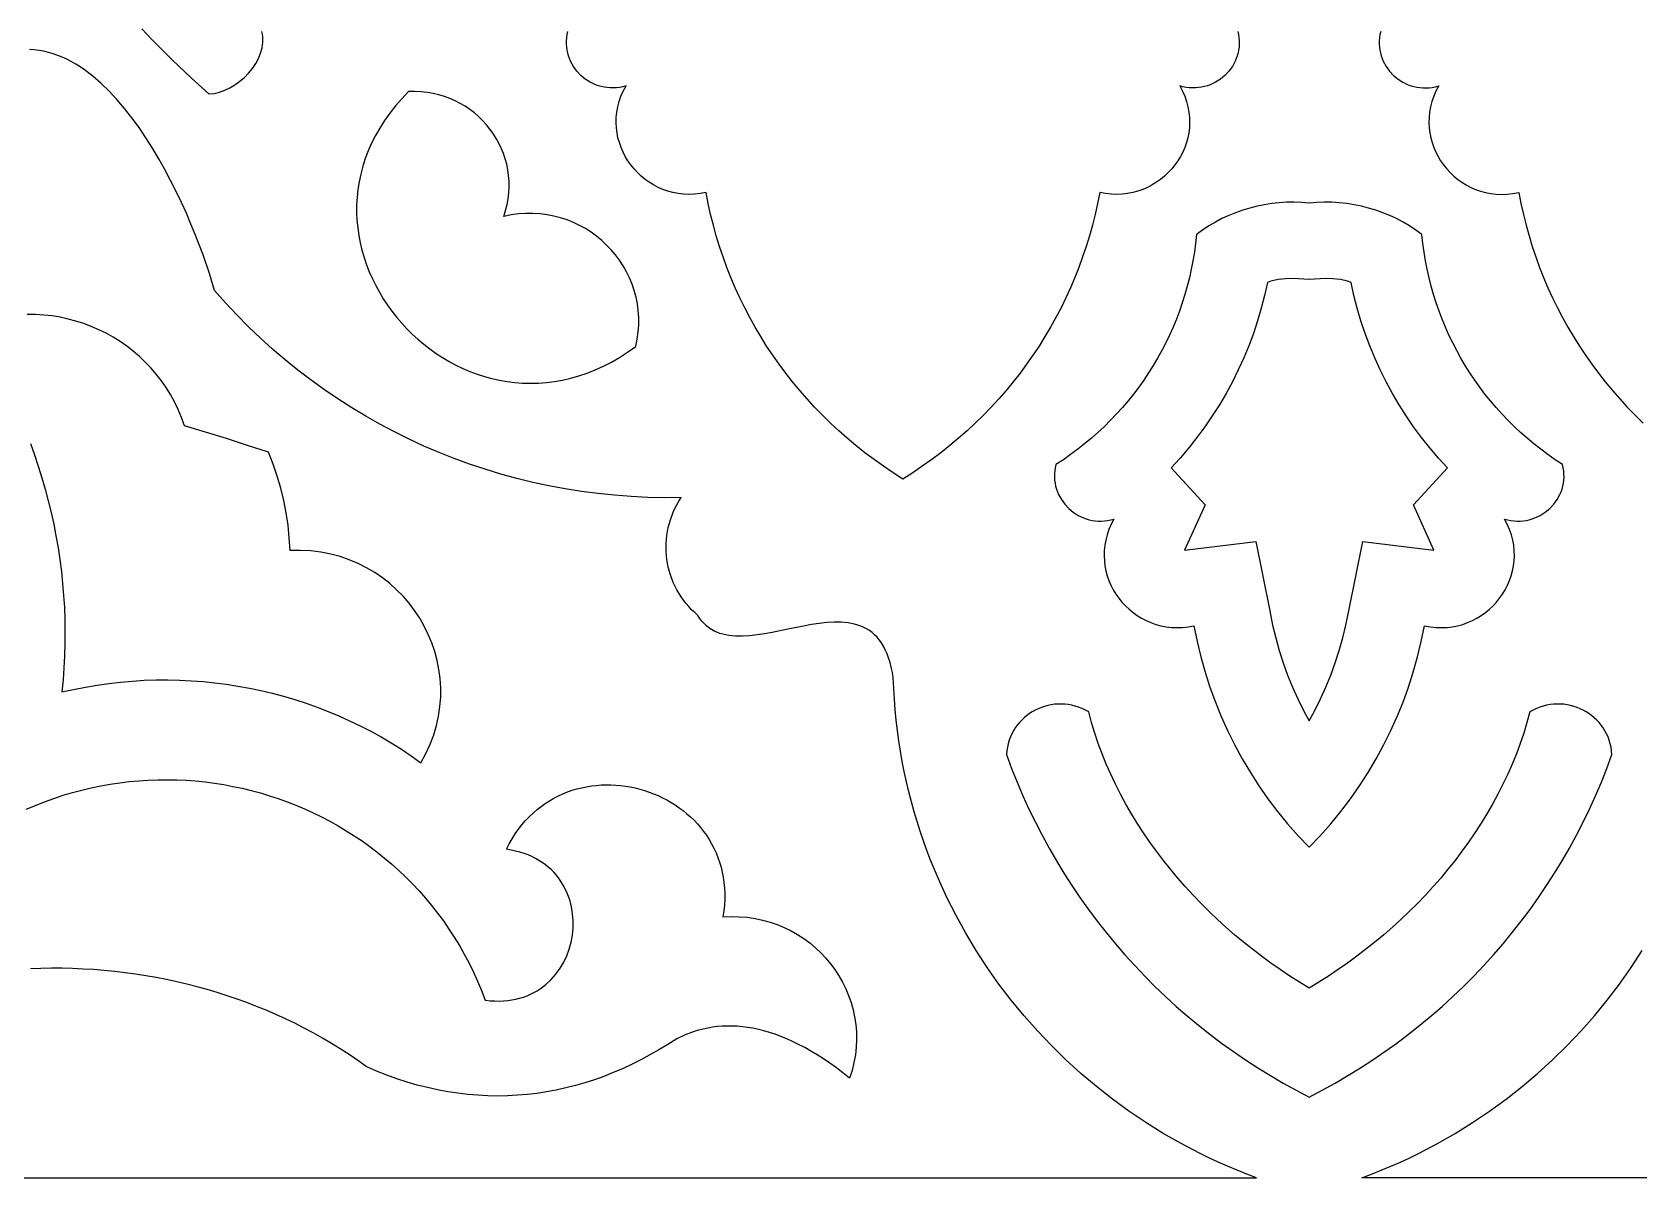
# Model space of a CAD drawing. Extents: x 50 to 3710, y -977 to -877.
# Drawn here: x 2575.2 to 2638.6, y -977.1 to -931.9 of the extents above; entities that cross this region are included whole.
import ezdxf

# ---------------------------------------------------------------- set-up
doc = ezdxf.new("R2010")
doc.units = 0
doc.layers.add('LAYER_1', color=18, linetype='CONTINUOUS')

msp = doc.modelspace()

# ---------------------------------------------------------------- linework, layer by layer
at = {"layer": 'LAYER_1'}
for points in [[(2579.543, -931.77), (2579.943, -932.195), (2580.343, -932.606), (2580.739, -933), (2581.499, -933.724), (2582.185, -934.341), (2582.393, -934.319), (2582.602, -934.27), (2582.811, -934.196), (2583.016, -934.099), (2583.216, -933.981), (2583.407, -933.844), (2583.587, -933.69), (2583.753, -933.521), (2583.903, -933.34), (2584.033, -933.147), (2584.143, -932.946), (2584.228, -932.738), (2584.287, -932.525), (2584.305, -932.417), (2584.316, -932.309), (2584.319, -932.2), (2584.313, -932.092), (2584.299, -931.984), (2584.276, -931.876)], [(2622.743, -931.876), (2622.771, -932.002), (2622.79, -932.127), (2622.8, -932.251), (2622.8, -932.373), (2622.793, -932.493), (2622.777, -932.611), (2622.754, -932.726), (2622.723, -932.839), (2622.685, -932.949), (2622.639, -933.055), (2622.529, -933.257), (2622.394, -933.443), (2622.237, -933.61), (2622.06, -933.757), (2621.865, -933.881), (2621.655, -933.98), (2621.545, -934.019), (2621.432, -934.052), (2621.317, -934.077), (2621.199, -934.094), (2621.078, -934.104), (2620.956, -934.106), (2620.833, -934.099), (2620.708, -934.084), (2620.582, -934.06), (2620.455, -934.026), (2620.563, -934.23), (2620.653, -934.436), (2620.725, -934.643), (2620.779, -934.851), (2620.817, -935.058), (2620.838, -935.265), (2620.844, -935.47), (2620.834, -935.673), (2620.809, -935.873), (2620.771, -936.07), (2620.718, -936.263), (2620.652, -936.451), (2620.573, -936.634), (2620.481, -936.811), (2620.378, -936.981), (2620.264, -937.144), (2620.139, -937.299), (2620.003, -937.445), (2619.858, -937.582), (2619.703, -937.71), (2619.54, -937.826), (2619.368, -937.932), (2619.188, -938.026), (2619.001, -938.107), (2618.807, -938.175), (2618.607, -938.229), (2618.401, -938.269), (2618.189, -938.294), (2617.973, -938.303), (2617.753, -938.296), (2617.528, -938.271), (2617.301, -938.229), (2617.216, -938.662), (2617.12, -939.091), (2617.013, -939.517), (2616.896, -939.939), (2616.768, -940.357), (2616.629, -940.771), (2616.479, -941.18), (2616.319, -941.585), (2616.149, -941.986), (2615.968, -942.382), (2615.777, -942.772), (2615.576, -943.158), (2615.365, -943.538), (2615.143, -943.913), (2614.912, -944.282), (2614.671, -944.646), (2614.42, -945.003), (2614.16, -945.354), (2613.89, -945.699), (2613.61, -946.037), (2613.321, -946.369), (2613.023, -946.694), (2612.715, -947.012), (2612.398, -947.322), (2612.072, -947.625), (2611.737, -947.921), (2611.394, -948.209), (2611.041, -948.489), (2610.679, -948.761), (2610.309, -949.025), (2609.93, -949.28), (2609.542, -949.527), (2609.155, -949.28), (2608.776, -949.025), (2608.406, -948.761), (2608.044, -948.489), (2607.691, -948.209), (2607.347, -947.921), (2607.012, -947.625), (2606.687, -947.322), (2606.37, -947.012), (2606.062, -946.694), (2605.764, -946.369), (2605.475, -946.037), (2605.195, -945.699), (2604.925, -945.354), (2604.665, -945.003), (2604.414, -944.646), (2604.173, -944.282), (2603.942, -943.913), (2603.72, -943.538), (2603.509, -943.158), (2603.308, -942.772), (2603.117, -942.382), (2602.936, -941.986), (2602.766, -941.585), (2602.606, -941.18), (2602.456, -940.771), (2602.317, -940.357), (2602.189, -939.939), (2602.072, -939.517), (2601.965, -939.091), (2601.869, -938.662), (2601.784, -938.229), (2601.557, -938.271), (2601.332, -938.296), (2601.112, -938.303), (2600.895, -938.294), (2600.684, -938.269), (2600.478, -938.229), (2600.278, -938.175), (2600.084, -938.107), (2599.897, -938.026), (2599.717, -937.932), (2599.545, -937.826), (2599.382, -937.71), (2599.227, -937.582), (2599.082, -937.445), (2598.946, -937.299), (2598.821, -937.144), (2598.707, -936.981), (2598.603, -936.811), (2598.512, -936.634), (2598.433, -936.451), (2598.367, -936.263), (2598.314, -936.07), (2598.275, -935.873), (2598.251, -935.673), (2598.241, -935.47), (2598.247, -935.265), (2598.268, -935.058), (2598.306, -934.851), (2598.36, -934.643), (2598.432, -934.436), (2598.522, -934.23), (2598.63, -934.026), (2598.503, -934.06), (2598.377, -934.084), (2598.252, -934.099), (2598.129, -934.106), (2598.007, -934.104), (2597.886, -934.094), (2597.768, -934.077), (2597.653, -934.052), (2597.54, -934.019), (2597.429, -933.98), (2597.219, -933.881), (2597.025, -933.757), (2596.848, -933.61), (2596.691, -933.443), (2596.556, -933.257), (2596.446, -933.055), (2596.4, -932.949), (2596.362, -932.839), (2596.331, -932.726), (2596.308, -932.611), (2596.292, -932.493), (2596.284, -932.373), (2596.285, -932.251), (2596.295, -932.127), (2596.314, -932.002), (2596.342, -931.876)], [(2628.376, -931.876), (2628.348, -932.002), (2628.329, -932.127), (2628.319, -932.251), (2628.318, -932.373), (2628.326, -932.493), (2628.341, -932.611), (2628.365, -932.726), (2628.396, -932.839), (2628.434, -932.949), (2628.479, -933.055), (2628.59, -933.257), (2628.725, -933.443), (2628.882, -933.61), (2629.059, -933.757), (2629.253, -933.881), (2629.463, -933.98), (2629.573, -934.019), (2629.686, -934.052), (2629.802, -934.077), (2629.92, -934.094), (2630.041, -934.104), (2630.163, -934.106), (2630.286, -934.099), (2630.411, -934.084), (2630.537, -934.06), (2630.664, -934.026), (2630.556, -934.23), (2630.466, -934.436), (2630.394, -934.643), (2630.34, -934.851), (2630.302, -935.058), (2630.281, -935.265), (2630.275, -935.47), (2630.285, -935.673), (2630.309, -935.873), (2630.348, -936.07), (2630.401, -936.263), (2630.467, -936.451), (2630.546, -936.634), (2630.637, -936.811), (2630.74, -936.981), (2630.855, -937.144), (2630.98, -937.299), (2631.116, -937.445), (2631.261, -937.582), (2631.416, -937.71), (2631.579, -937.826), (2631.751, -937.932), (2631.931, -938.026), (2632.118, -938.107), (2632.312, -938.175), (2632.512, -938.229), (2632.718, -938.269), (2632.929, -938.294), (2633.146, -938.303), (2633.366, -938.296), (2633.591, -938.271), (2633.818, -938.229), (2633.903, -938.662), (2633.999, -939.091), (2634.106, -939.517), (2634.223, -939.939), (2634.351, -940.357), (2634.49, -940.771), (2634.64, -941.18), (2634.8, -941.585), (2634.97, -941.986), (2635.151, -942.382), (2635.342, -942.772), (2635.543, -943.158), (2635.754, -943.538), (2635.975, -943.913), (2636.207, -944.282), (2636.448, -944.646), (2636.698, -945.003), (2636.959, -945.354), (2637.229, -945.699), (2637.509, -946.037), (2637.798, -946.369), (2638.096, -946.694), (2638.404, -947.012), (2638.72, -947.322)], [(2557.774, -977.082), (2623.487, -977.082), (2623.102, -976.936), (2622.72, -976.783), (2622.342, -976.623), (2621.967, -976.457), (2621.597, -976.285), (2621.231, -976.106), (2620.51, -975.728), (2619.806, -975.326), (2619.12, -974.9), (2618.451, -974.45), (2617.801, -973.977), (2617.17, -973.482), (2616.558, -972.965), (2615.967, -972.427), (2615.396, -971.868), (2614.846, -971.29), (2614.318, -970.692), (2613.812, -970.076), (2613.329, -969.442), (2612.87, -968.79), (2612.434, -968.122), (2612.024, -967.438), (2611.638, -966.738), (2611.277, -966.024), (2610.943, -965.295), (2610.786, -964.926), (2610.636, -964.553), (2610.493, -964.177), (2610.356, -963.798), (2610.226, -963.416), (2610.104, -963.031), (2609.988, -962.643), (2609.88, -962.252), (2609.779, -961.858), (2609.685, -961.462), (2609.599, -961.063), (2609.52, -960.661), (2609.449, -960.257), (2609.385, -959.851), (2609.329, -959.442), (2609.28, -959.031), (2609.24, -958.619), (2609.207, -958.204), (2609.182, -957.787), (2609.165, -957.368), (2609.129, -957.15), (2609.086, -956.946), (2609.037, -956.755), (2608.981, -956.578), (2608.919, -956.413), (2608.851, -956.26), (2608.777, -956.12), (2608.698, -955.991), (2608.613, -955.873), (2608.523, -955.766), (2608.428, -955.669), (2608.329, -955.583), (2608.224, -955.505), (2608.115, -955.437), (2608.003, -955.378), (2607.886, -955.327), (2607.765, -955.284), (2607.64, -955.248), (2607.382, -955.198), (2607.111, -955.174), (2606.83, -955.172), (2606.539, -955.188), (2606.242, -955.221), (2605.939, -955.267), (2605.632, -955.322), (2605.012, -955.448), (2604.395, -955.574), (2604.091, -955.629), (2603.793, -955.675), (2603.502, -955.708), (2603.22, -955.725), (2602.948, -955.723), (2602.688, -955.698), (2602.441, -955.649), (2602.323, -955.613), (2602.209, -955.57), (2602.1, -955.519), (2601.994, -955.46), (2601.893, -955.392), (2601.797, -955.315), (2601.706, -955.228), (2601.62, -955.132), (2601.54, -955.025), (2601.465, -954.907), (2601.337, -954.795), (2601.216, -954.678), (2601.102, -954.557), (2600.995, -954.431), (2600.894, -954.302), (2600.8, -954.169), (2600.633, -953.893), (2600.493, -953.606), (2600.38, -953.309), (2600.295, -953.005), (2600.238, -952.695), (2600.209, -952.382), (2600.209, -952.067), (2600.236, -951.752), (2600.293, -951.44), (2600.378, -951.133), (2600.492, -950.832), (2600.56, -950.685), (2600.635, -950.54), (2600.718, -950.397), (2600.808, -950.258), (2600.146, -950.263), (2599.486, -950.25), (2598.828, -950.219), (2598.173, -950.169), (2597.522, -950.102), (2596.874, -950.017), (2596.23, -949.914), (2595.59, -949.794), (2594.955, -949.657), (2594.325, -949.502), (2593.7, -949.331), (2593.08, -949.143), (2592.467, -948.938), (2591.86, -948.716), (2591.26, -948.479), (2590.666, -948.225), (2590.08, -947.955), (2589.502, -947.669), (2588.932, -947.367), (2588.37, -947.05), (2587.817, -946.718), (2587.273, -946.37), (2586.739, -946.007), (2586.214, -945.629), (2585.7, -945.237), (2585.196, -944.83), (2584.702, -944.408), (2584.22, -943.972), (2583.75, -943.522), (2583.291, -943.058), (2582.845, -942.58), (2582.411, -942.088), (2582.211, -941.427), (2581.957, -940.687), (2581.653, -939.888), (2581.482, -939.472), (2581.3, -939.049), (2581.105, -938.62), (2580.899, -938.189), (2580.682, -937.757), (2580.453, -937.326), (2580.214, -936.9), (2579.964, -936.481), (2579.704, -936.07), (2579.434, -935.671), (2579.154, -935.285), (2578.865, -934.916), (2578.566, -934.564), (2578.257, -934.234), (2577.94, -933.927), (2577.615, -933.645), (2577.281, -933.392), (2577.11, -933.276), (2576.938, -933.168), (2576.764, -933.068), (2576.588, -932.977), (2576.41, -932.895), (2576.23, -932.821), (2576.049, -932.757), (2575.865, -932.703), (2575.68, -932.659), (2575.493, -932.624), (2575.304, -932.601), (2575.113, -932.588)], [(2575.152, -948.131), (2575.313, -948.576), (2575.465, -949.024), (2575.606, -949.476), (2575.737, -949.93), (2575.859, -950.387), (2575.97, -950.846), (2576.071, -951.308), (2576.162, -951.771), (2576.242, -952.237), (2576.313, -952.705), (2576.373, -953.174), (2576.423, -953.645), (2576.462, -954.117), (2576.491, -954.591), (2576.509, -955.065), (2576.517, -955.54), (2576.514, -956.016), (2576.501, -956.492), (2576.477, -956.969), (2576.443, -957.446), (2576.397, -957.923), (2576.858, -957.819), (2577.32, -957.728), (2577.783, -957.649), (2578.246, -957.584), (2578.711, -957.531), (2579.176, -957.491), (2579.641, -957.463), (2580.105, -957.448), (2580.57, -957.445), (2581.033, -957.455), (2581.496, -957.477), (2581.958, -957.511), (2582.418, -957.558), (2582.876, -957.617), (2583.333, -957.688), (2583.787, -957.771), (2584.239, -957.867), (2584.688, -957.974), (2585.134, -958.093), (2585.577, -958.225), (2586.017, -958.368), (2586.452, -958.523), (2586.884, -958.689), (2587.312, -958.868), (2587.735, -959.058), (2588.153, -959.26), (2588.566, -959.473), (2588.974, -959.698), (2589.377, -959.934), (2589.774, -960.182), (2590.165, -960.441), (2590.549, -960.711), (2590.746, -960.351), (2590.913, -959.986), (2591.051, -959.617), (2591.161, -959.247), (2591.242, -958.875), (2591.297, -958.502), (2591.325, -958.131), (2591.327, -957.762), (2591.305, -957.396), (2591.257, -957.035), (2591.186, -956.678), (2591.092, -956.328), (2590.975, -955.986), (2590.837, -955.652), (2590.678, -955.327), (2590.498, -955.014), (2590.298, -954.712), (2590.079, -954.423), (2589.842, -954.148), (2589.587, -953.889), (2589.315, -953.645), (2589.027, -953.419), (2588.723, -953.211), (2588.403, -953.023), (2588.07, -952.855), (2587.722, -952.708), (2587.362, -952.585), (2586.989, -952.485), (2586.605, -952.41), (2586.209, -952.361), (2585.803, -952.339), (2585.388, -952.345), (2585.359, -951.847), (2585.307, -951.352), (2585.233, -950.86), (2585.137, -950.371), (2585.019, -949.888), (2584.878, -949.41), (2584.716, -948.938), (2584.532, -948.473), (2583.709, -948.2), (2582.884, -947.934), (2582.056, -947.675), (2581.226, -947.424), (2581.111, -947.102), (2580.98, -946.79), (2580.835, -946.489), (2580.675, -946.198), (2580.502, -945.918), (2580.315, -945.65), (2580.115, -945.392), (2579.904, -945.147), (2579.681, -944.914), (2579.447, -944.692), (2579.203, -944.484), (2578.949, -944.288), (2578.686, -944.105), (2578.414, -943.936), (2578.135, -943.781), (2577.848, -943.639), (2577.554, -943.511), (2577.254, -943.398), (2576.949, -943.3), (2576.638, -943.217), (2576.323, -943.149), (2576.005, -943.096), (2575.683, -943.06), (2575.358, -943.039), (2575.031, -943.035)], [(2574.99, -962.548), (2575.35, -962.393), (2575.712, -962.25), (2576.077, -962.118), (2576.444, -961.996), (2576.812, -961.886), (2577.182, -961.788), (2577.554, -961.699), (2577.926, -961.622), (2578.3, -961.556), (2578.674, -961.5), (2579.048, -961.455), (2579.423, -961.421), (2579.798, -961.397), (2580.173, -961.384), (2580.547, -961.381), (2580.921, -961.388), (2581.294, -961.405), (2581.665, -961.433), (2582.036, -961.471), (2582.404, -961.519), (2582.772, -961.577), (2583.137, -961.644), (2583.5, -961.722), (2583.86, -961.809), (2584.218, -961.906), (2584.573, -962.012), (2584.925, -962.128), (2585.273, -962.254), (2585.618, -962.389), (2585.959, -962.533), (2586.297, -962.687), (2586.63, -962.849), (2586.958, -963.021), (2587.282, -963.202), (2587.601, -963.392), (2587.915, -963.59), (2588.224, -963.798), (2588.527, -964.014), (2588.825, -964.239), (2589.116, -964.473), (2589.401, -964.715), (2589.68, -964.966), (2589.952, -965.225), (2590.217, -965.493), (2590.475, -965.768), (2590.726, -966.052), (2590.969, -966.344), (2591.205, -966.644), (2591.432, -966.953), (2591.651, -967.269), (2591.862, -967.592), (2592.064, -967.924), (2592.257, -968.264), (2592.442, -968.611), (2592.616, -968.965), (2592.782, -969.327), (2592.937, -969.697), (2593.082, -970.074), (2593.269, -970.095), (2593.45, -970.106), (2593.627, -970.109), (2593.799, -970.103), (2593.966, -970.089), (2594.129, -970.066), (2594.286, -970.036), (2594.438, -969.998), (2594.586, -969.952), (2594.728, -969.9), (2594.866, -969.841), (2594.998, -969.775), (2595.125, -969.703), (2595.247, -969.625), (2595.476, -969.452), (2595.683, -969.259), (2595.869, -969.047), (2596.033, -968.819), (2596.175, -968.577), (2596.295, -968.323), (2596.392, -968.059), (2596.466, -967.788), (2596.516, -967.511), (2596.544, -967.231), (2596.547, -966.95), (2596.526, -966.67), (2596.481, -966.393), (2596.41, -966.122), (2596.315, -965.859), (2596.194, -965.606), (2596.048, -965.364), (2595.965, -965.249), (2595.876, -965.137), (2595.78, -965.029), (2595.677, -964.926), (2595.568, -964.828), (2595.452, -964.734), (2595.329, -964.645), (2595.199, -964.562), (2595.063, -964.485), (2594.92, -964.414), (2594.77, -964.349), (2594.613, -964.29), (2594.449, -964.239), (2594.278, -964.194), (2594.1, -964.157), (2593.915, -964.127), (2594.024, -963.914), (2594.141, -963.711), (2594.264, -963.518), (2594.393, -963.334), (2594.529, -963.161), (2594.669, -962.997), (2594.816, -962.842), (2594.967, -962.697), (2595.123, -962.561), (2595.284, -962.435), (2595.449, -962.317), (2595.617, -962.209), (2595.79, -962.11), (2595.965, -962.019), (2596.144, -961.938), (2596.326, -961.865), (2596.509, -961.801), (2596.695, -961.745), (2596.883, -961.697), (2597.072, -961.658), (2597.263, -961.628), (2597.455, -961.605), (2597.647, -961.59), (2597.839, -961.584), (2598.032, -961.585), (2598.224, -961.594), (2598.416, -961.611), (2598.607, -961.635), (2598.797, -961.667), (2598.985, -961.706), (2599.357, -961.807), (2599.54, -961.868), (2599.719, -961.936), (2599.896, -962.01), (2600.07, -962.092), (2600.241, -962.181), (2600.407, -962.276), (2600.57, -962.378), (2600.728, -962.486), (2600.881, -962.601), (2601.03, -962.722), (2601.173, -962.849), (2601.311, -962.982), (2601.443, -963.122), (2601.569, -963.267), (2601.688, -963.418), (2601.801, -963.575), (2601.906, -963.738), (2602.005, -963.906), (2602.095, -964.08), (2602.178, -964.259), (2602.253, -964.443), (2602.319, -964.632), (2602.376, -964.827), (2602.424, -965.027), (2602.463, -965.231), (2602.492, -965.441), (2602.511, -965.655), (2602.52, -965.873), (2602.519, -966.097), (2602.506, -966.324), (2602.483, -966.557), (2602.448, -966.793), (2602.774, -966.778), (2603.094, -966.783), (2603.408, -966.808), (2603.716, -966.852), (2604.016, -966.915), (2604.309, -966.996), (2604.593, -967.094), (2604.869, -967.209), (2605.135, -967.339), (2605.391, -967.485), (2605.637, -967.645), (2605.872, -967.819), (2606.095, -968.006), (2606.307, -968.206), (2606.505, -968.417), (2606.691, -968.639), (2606.863, -968.872), (2607.021, -969.115), (2607.164, -969.366), (2607.292, -969.626), (2607.404, -969.894), (2607.5, -970.169), (2607.579, -970.45), (2607.641, -970.736), (2607.684, -971.028), (2607.709, -971.323), (2607.715, -971.623), (2607.702, -971.925), (2607.669, -972.23), (2607.615, -972.536), (2607.539, -972.842), (2607.442, -973.15), (2607.18, -972.941), (2606.921, -972.746), (2606.665, -972.562), (2606.412, -972.39), (2606.163, -972.23), (2605.917, -972.081), (2605.674, -971.944), (2605.435, -971.818), (2605.198, -971.702), (2604.965, -971.598), (2604.736, -971.503), (2604.509, -971.42), (2604.286, -971.346), (2604.066, -971.282), (2603.849, -971.228), (2603.635, -971.183), (2603.424, -971.147), (2603.216, -971.121), (2603.012, -971.104), (2602.81, -971.095), (2602.612, -971.094), (2602.417, -971.102), (2602.225, -971.118), (2602.036, -971.142), (2601.85, -971.174), (2601.667, -971.213), (2601.487, -971.259), (2601.31, -971.313), (2600.964, -971.44), (2600.631, -971.593), (2600.281, -971.818), (2599.927, -972.033), (2599.571, -972.236), (2599.212, -972.428), (2598.851, -972.608), (2598.488, -972.777), (2598.122, -972.933), (2597.754, -973.078), (2597.383, -973.211), (2597.011, -973.332), (2596.636, -973.44), (2596.259, -973.536), (2595.881, -973.62), (2595.5, -973.691), (2595.117, -973.749), (2594.733, -973.795), (2594.347, -973.827), (2593.959, -973.847), (2593.57, -973.854), (2593.179, -973.847), (2592.787, -973.827), (2592.393, -973.794), (2591.997, -973.747), (2591.601, -973.686), (2591.203, -973.611), (2590.804, -973.523), (2590.404, -973.421), (2590.003, -973.304), (2589.601, -973.173), (2589.198, -973.028), (2588.794, -972.869), (2588.39, -972.695), (2588.054, -972.455), (2587.713, -972.222), (2587.367, -971.997), (2587.017, -971.78), (2586.662, -971.571), (2586.303, -971.369), (2585.94, -971.175), (2585.574, -970.988), (2585.203, -970.81), (2584.829, -970.639), (2584.451, -970.475), (2584.07, -970.319), (2583.686, -970.171), (2583.299, -970.031), (2582.908, -969.898), (2582.516, -969.773), (2582.12, -969.656), (2581.722, -969.546), (2581.322, -969.444), (2580.92, -969.35), (2580.516, -969.263), (2580.11, -969.184), (2579.703, -969.113), (2579.294, -969.049), (2578.883, -968.993), (2578.472, -968.945), (2578.059, -968.904), (2577.645, -968.871), (2577.231, -968.846), (2576.816, -968.829), (2576.401, -968.819), (2575.985, -968.817), (2575.569, -968.822), (2575.154, -968.835)], [(2693.345, -977.082), (2627.632, -977.082), (2628.017, -976.936), (2628.399, -976.783), (2628.777, -976.623), (2629.152, -976.457), (2629.522, -976.285), (2629.888, -976.106), (2630.609, -975.728), (2631.312, -975.326), (2631.999, -974.9), (2632.667, -974.45), (2633.318, -973.977), (2633.949, -973.482), (2634.561, -972.965), (2635.152, -972.427), (2635.723, -971.868), (2636.273, -971.29), (2636.801, -970.692), (2637.307, -970.076), (2637.789, -969.442), (2638.249, -968.79), (2638.684, -968.122)]]:
    msp.add_lwpolyline(points, dxfattribs=at)
for points in [[(2599.011, -944.298), (2599.071, -944.009), (2599.111, -943.723), (2599.131, -943.44), (2599.132, -943.161), (2599.114, -942.886), (2599.078, -942.615), (2599.026, -942.35), (2598.956, -942.09), (2598.87, -941.838), (2598.768, -941.592), (2598.652, -941.354), (2598.521, -941.124), (2598.377, -940.903), (2598.219, -940.692), (2598.049, -940.49), (2597.866, -940.299), (2597.673, -940.12), (2597.468, -939.952), (2597.254, -939.796), (2597.029, -939.654), (2596.796, -939.525), (2596.554, -939.41), (2596.305, -939.311), (2596.048, -939.226), (2595.785, -939.157), (2595.516, -939.105), (2595.241, -939.07), (2594.962, -939.052), (2594.678, -939.053), (2594.391, -939.073), (2594.101, -939.112), (2593.808, -939.172), (2593.883, -938.938), (2593.941, -938.705), (2593.983, -938.472), (2594.01, -938.241), (2594.022, -938.01), (2594.019, -937.782), (2594.002, -937.557), (2593.97, -937.334), (2593.926, -937.115), (2593.868, -936.901), (2593.797, -936.69), (2593.714, -936.485), (2593.62, -936.286), (2593.513, -936.093), (2593.395, -935.906), (2593.267, -935.727), (2593.128, -935.555), (2592.979, -935.391), (2592.821, -935.237), (2592.653, -935.091), (2592.476, -934.955), (2592.291, -934.83), (2592.098, -934.715), (2591.898, -934.611), (2591.69, -934.52), (2591.475, -934.44), (2591.253, -934.373), (2591.026, -934.32), (2590.792, -934.281), (2590.554, -934.256), (2590.31, -934.245), (2590.062, -934.25), (2589.794, -934.53), (2589.546, -934.814), (2589.319, -935.102), (2589.11, -935.394), (2588.921, -935.689), (2588.751, -935.986), (2588.6, -936.286), (2588.466, -936.588), (2588.351, -936.891), (2588.253, -937.196), (2588.172, -937.501), (2588.107, -937.806), (2588.059, -938.112), (2588.027, -938.417), (2588.011, -938.721), (2588.01, -939.025), (2588.024, -939.326), (2588.053, -939.625), (2588.096, -939.922), (2588.152, -940.216), (2588.223, -940.507), (2588.306, -940.795), (2588.403, -941.078), (2588.511, -941.357), (2588.632, -941.631), (2588.765, -941.899), (2588.909, -942.162), (2589.064, -942.42), (2589.23, -942.67), (2589.406, -942.914), (2589.592, -943.151), (2589.788, -943.38), (2589.993, -943.601), (2590.207, -943.813), (2590.429, -944.017), (2590.66, -944.212), (2590.899, -944.397), (2591.145, -944.571), (2591.398, -944.736), (2591.658, -944.89), (2591.925, -945.032), (2592.197, -945.163), (2592.475, -945.282), (2592.759, -945.388), (2593.048, -945.482), (2593.341, -945.562), (2593.638, -945.629), (2593.94, -945.682), (2594.245, -945.721), (2594.553, -945.744), (2594.865, -945.753), (2595.178, -945.745), (2595.494, -945.722), (2595.812, -945.683), (2596.131, -945.626), (2596.452, -945.553), (2596.773, -945.462), (2597.094, -945.353), (2597.415, -945.225), (2597.737, -945.079), (2598.057, -944.913), (2598.377, -944.728), (2598.695, -944.523)], [(2625.559, -964.047), (2625.995, -963.59), (2626.411, -963.118), (2626.807, -962.633), (2627.184, -962.134), (2627.542, -961.623), (2627.879, -961.1), (2628.196, -960.565), (2628.493, -960.019), (2628.769, -959.462), (2629.024, -958.896), (2629.258, -958.319), (2629.471, -957.734), (2629.661, -957.14), (2629.83, -956.537), (2629.977, -955.927), (2630.102, -955.31), (2630.329, -955.352), (2630.554, -955.377), (2630.774, -955.384), (2630.991, -955.375), (2631.202, -955.35), (2631.408, -955.31), (2631.608, -955.256), (2631.802, -955.188), (2631.989, -955.107), (2632.169, -955.013), (2632.341, -954.907), (2632.504, -954.791), (2632.659, -954.663), (2632.804, -954.526), (2632.94, -954.38), (2633.065, -954.225), (2633.18, -954.062), (2633.283, -953.892), (2633.374, -953.715), (2633.453, -953.532), (2633.519, -953.344), (2633.572, -953.151), (2633.611, -952.954), (2633.635, -952.754), (2633.645, -952.551), (2633.639, -952.346), (2633.618, -952.139), (2633.58, -951.932), (2633.526, -951.724), (2633.454, -951.517), (2633.364, -951.311), (2633.256, -951.107), (2633.383, -951.141), (2633.509, -951.165), (2633.634, -951.18), (2633.757, -951.187), (2633.879, -951.185), (2634, -951.176), (2634.118, -951.158), (2634.234, -951.133), (2634.347, -951.1), (2634.457, -951.061), (2634.667, -950.962), (2634.861, -950.838), (2635.038, -950.691), (2635.195, -950.524), (2635.33, -950.338), (2635.441, -950.136), (2635.486, -950.03), (2635.524, -949.92), (2635.555, -949.807), (2635.579, -949.692), (2635.594, -949.574), (2635.602, -949.454), (2635.601, -949.332), (2635.591, -949.208), (2635.572, -949.083), (2635.544, -948.957), (2635.251, -948.764), (2634.964, -948.563), (2634.684, -948.355), (2634.411, -948.139), (2634.144, -947.916), (2633.885, -947.687), (2633.634, -947.451), (2633.389, -947.208), (2633.152, -946.959), (2632.923, -946.704), (2632.701, -946.443), (2632.487, -946.175), (2632.28, -945.903), (2632.082, -945.625), (2631.892, -945.341), (2631.71, -945.053), (2631.537, -944.759), (2631.371, -944.461), (2631.215, -944.158), (2631.067, -943.851), (2630.927, -943.54), (2630.797, -943.224), (2630.676, -942.905), (2630.563, -942.582), (2630.46, -942.255), (2630.366, -941.926), (2630.281, -941.593), (2630.206, -941.257), (2630.141, -940.918), (2630.085, -940.576), (2630.039, -940.233), (2630.004, -939.887), (2629.763, -939.711), (2629.515, -939.548), (2629.26, -939.398), (2628.999, -939.26), (2628.732, -939.135), (2628.46, -939.024), (2628.183, -938.925), (2627.902, -938.84), (2627.617, -938.768), (2627.329, -938.709), (2627.038, -938.665), (2626.745, -938.634), (2626.45, -938.616), (2626.154, -938.613), (2625.857, -938.624), (2625.559, -938.649), (2625.262, -938.624), (2624.965, -938.613), (2624.669, -938.616), (2624.374, -938.634), (2624.081, -938.665), (2623.79, -938.709), (2623.502, -938.768), (2623.217, -938.84), (2622.936, -938.925), (2622.659, -939.024), (2622.387, -939.135), (2622.12, -939.26), (2621.859, -939.398), (2621.604, -939.548), (2621.356, -939.711), (2621.115, -939.887), (2621.079, -940.233), (2621.034, -940.576), (2620.978, -940.918), (2620.912, -941.257), (2620.837, -941.593), (2620.753, -941.926), (2620.659, -942.255), (2620.556, -942.582), (2620.443, -942.905), (2620.322, -943.224), (2620.191, -943.54), (2620.052, -943.851), (2619.904, -944.158), (2619.747, -944.461), (2619.582, -944.759), (2619.409, -945.053), (2619.227, -945.341), (2619.037, -945.625), (2618.838, -945.903), (2618.632, -946.175), (2618.418, -946.443), (2618.196, -946.704), (2617.967, -946.959), (2617.73, -947.208), (2617.485, -947.451), (2617.233, -947.687), (2616.974, -947.916), (2616.708, -948.139), (2616.435, -948.355), (2616.155, -948.563), (2615.868, -948.764), (2615.574, -948.957), (2615.547, -949.083), (2615.528, -949.208), (2615.518, -949.332), (2615.517, -949.454), (2615.525, -949.574), (2615.54, -949.692), (2615.564, -949.807), (2615.595, -949.92), (2615.633, -950.03), (2615.678, -950.136), (2615.789, -950.338), (2615.924, -950.524), (2616.081, -950.691), (2616.258, -950.838), (2616.452, -950.962), (2616.662, -951.061), (2616.772, -951.1), (2616.885, -951.133), (2617.001, -951.158), (2617.119, -951.176), (2617.239, -951.185), (2617.361, -951.187), (2617.485, -951.18), (2617.61, -951.165), (2617.736, -951.141), (2617.862, -951.107), (2617.754, -951.311), (2617.665, -951.517), (2617.593, -951.724), (2617.538, -951.932), (2617.501, -952.139), (2617.479, -952.346), (2617.474, -952.551), (2617.484, -952.754), (2617.508, -952.954), (2617.547, -953.151), (2617.6, -953.344), (2617.666, -953.532), (2617.745, -953.715), (2617.836, -953.892), (2617.939, -954.062), (2618.054, -954.225), (2618.179, -954.38), (2618.314, -954.526), (2618.46, -954.663), (2618.615, -954.791), (2618.778, -954.907), (2618.95, -955.013), (2619.13, -955.107), (2619.317, -955.188), (2619.511, -955.256), (2619.711, -955.31), (2619.917, -955.35), (2620.128, -955.375), (2620.344, -955.384), (2620.565, -955.377), (2620.789, -955.352), (2621.017, -955.31), (2621.142, -955.927), (2621.288, -956.537), (2621.457, -957.14), (2621.648, -957.734), (2621.861, -958.319), (2622.095, -958.896), (2622.35, -959.462), (2622.626, -960.019), (2622.922, -960.565), (2623.24, -961.1), (2623.577, -961.623), (2623.934, -962.134), (2624.312, -962.633), (2624.708, -963.118), (2625.124, -963.59)], [(2625.559, -959.06), (2625.782, -958.652), (2626.009, -958.196), (2626.218, -957.73), (2626.41, -957.257), (2626.585, -956.776), (2626.742, -956.287), (2626.881, -955.791), (2627.002, -955.288), (2627.115, -954.725), (2627.667, -951.989), (2630.477, -952.333), (2629.663, -950.541), (2631.004, -949.089), (2630.649, -948.7), (2630.309, -948.3), (2629.984, -947.889), (2629.674, -947.468), (2629.379, -947.038), (2629.1, -946.598), (2628.837, -946.149), (2628.589, -945.691), (2628.357, -945.226), (2628.142, -944.753), (2627.944, -944.272), (2627.762, -943.784), (2627.597, -943.29), (2627.449, -942.79), (2627.319, -942.285), (2627.206, -941.774), (2627.074, -941.73), (2626.786, -941.665), (2626.492, -941.627), (2626.195, -941.616), (2625.559, -941.655), (2624.924, -941.616), (2624.627, -941.627), (2624.333, -941.665), (2624.045, -941.73), (2623.913, -941.774), (2623.8, -942.285), (2623.67, -942.79), (2623.522, -943.29), (2623.357, -943.784), (2623.175, -944.272), (2622.977, -944.753), (2622.761, -945.226), (2622.53, -945.691), (2622.282, -946.149), (2622.019, -946.598), (2621.739, -947.038), (2621.445, -947.468), (2621.135, -947.889), (2620.81, -948.3), (2620.47, -948.7), (2620.115, -949.089), (2621.456, -950.541), (2620.641, -952.333), (2623.451, -951.989), (2624.004, -954.725), (2624.117, -955.288), (2624.238, -955.791), (2624.377, -956.287), (2624.534, -956.776), (2624.709, -957.257), (2624.901, -957.73), (2625.11, -958.196), (2625.337, -958.652)], [(2625.559, -973.893), (2626.076, -973.623), (2626.586, -973.342), (2627.087, -973.049), (2627.581, -972.745), (2628.067, -972.43), (2628.544, -972.104), (2629.013, -971.768), (2629.473, -971.421), (2629.925, -971.063), (2630.367, -970.696), (2630.801, -970.318), (2631.225, -969.931), (2631.64, -969.534), (2632.045, -969.128), (2632.44, -968.712), (2632.825, -968.287), (2633.2, -967.853), (2633.565, -967.411), (2633.919, -966.959), (2634.263, -966.5), (2634.596, -966.032), (2634.918, -965.556), (2635.228, -965.072), (2635.527, -964.581), (2635.815, -964.082), (2636.091, -963.575), (2636.355, -963.062), (2636.607, -962.541), (2636.847, -962.014), (2637.074, -961.479), (2637.289, -960.939), (2637.491, -960.392), (2637.479, -960.244), (2637.457, -960.101), (2637.426, -959.962), (2637.386, -959.828), (2637.337, -959.698), (2637.281, -959.574), (2637.216, -959.454), (2637.145, -959.34), (2637.067, -959.231), (2636.982, -959.128), (2636.891, -959.031), (2636.794, -958.94), (2636.692, -958.855), (2636.585, -958.777), (2636.473, -958.705), (2636.358, -958.641), (2636.238, -958.583), (2636.115, -958.533), (2635.989, -958.491), (2635.86, -958.456), (2635.73, -958.429), (2635.597, -958.41), (2635.463, -958.399), (2635.327, -958.397), (2635.191, -958.404), (2635.055, -958.42), (2634.918, -958.444), (2634.783, -958.478), (2634.648, -958.522), (2634.514, -958.575), (2634.381, -958.638), (2634.251, -958.712), (2634.139, -959.129), (2634.013, -959.543), (2633.874, -959.954), (2633.723, -960.361), (2633.56, -960.765), (2633.384, -961.165), (2633.196, -961.561), (2632.997, -961.953), (2632.787, -962.34), (2632.566, -962.723), (2632.335, -963.101), (2632.093, -963.474), (2631.841, -963.842), (2631.58, -964.205), (2631.309, -964.562), (2631.029, -964.913), (2630.741, -965.258), (2630.444, -965.598), (2630.138, -965.93), (2629.825, -966.257), (2629.504, -966.577), (2629.176, -966.89), (2628.841, -967.195), (2628.499, -967.494), (2628.151, -967.785), (2627.797, -968.069), (2627.437, -968.344), (2627.071, -968.612), (2626.7, -968.871), (2626.324, -969.122), (2625.944, -969.365), (2625.559, -969.599), (2625.175, -969.365), (2624.794, -969.122), (2624.419, -968.871), (2624.048, -968.612), (2623.682, -968.344), (2623.322, -968.069), (2622.968, -967.785), (2622.62, -967.494), (2622.278, -967.195), (2621.943, -966.89), (2621.615, -966.577), (2621.294, -966.257), (2620.981, -965.93), (2620.675, -965.598), (2620.378, -965.258), (2620.089, -964.913), (2619.81, -964.562), (2619.539, -964.205), (2619.277, -963.842), (2619.026, -963.474), (2618.784, -963.101), (2618.552, -962.723), (2618.331, -962.34), (2618.121, -961.953), (2617.922, -961.561), (2617.735, -961.165), (2617.559, -960.765), (2617.396, -960.361), (2617.244, -959.954), (2617.106, -959.543), (2616.98, -959.129), (2616.868, -958.712), (2616.737, -958.638), (2616.605, -958.575), (2616.471, -958.522), (2616.336, -958.478), (2616.2, -958.444), (2616.064, -958.42), (2615.928, -958.404), (2615.792, -958.397), (2615.656, -958.399), (2615.522, -958.41), (2615.389, -958.429), (2615.258, -958.456), (2615.13, -958.491), (2615.004, -958.533), (2614.881, -958.583), (2614.761, -958.641), (2614.645, -958.705), (2614.534, -958.777), (2614.427, -958.855), (2614.325, -958.94), (2614.228, -959.031), (2614.137, -959.128), (2614.052, -959.231), (2613.974, -959.34), (2613.902, -959.454), (2613.838, -959.574), (2613.782, -959.698), (2613.733, -959.828), (2613.693, -959.962), (2613.662, -960.101), (2613.64, -960.244), (2613.628, -960.392), (2613.83, -960.939), (2614.045, -961.479), (2614.272, -962.014), (2614.512, -962.541), (2614.764, -963.062), (2615.028, -963.575), (2615.304, -964.082), (2615.592, -964.581), (2615.891, -965.072), (2616.201, -965.556), (2616.523, -966.032), (2616.856, -966.5), (2617.199, -966.959), (2617.554, -967.411), (2617.918, -967.853), (2618.294, -968.287), (2618.679, -968.712), (2619.074, -969.128), (2619.479, -969.534), (2619.894, -969.931), (2620.318, -970.318), (2620.751, -970.696), (2621.194, -971.063), (2621.645, -971.421), (2622.106, -971.768), (2622.575, -972.104), (2623.052, -972.43), (2623.538, -972.745), (2624.031, -973.049), (2624.533, -973.342), (2625.042, -973.623)]]:
    msp.add_lwpolyline(points, close=True, dxfattribs=at)

doc.saveas('drawing.dxf')
